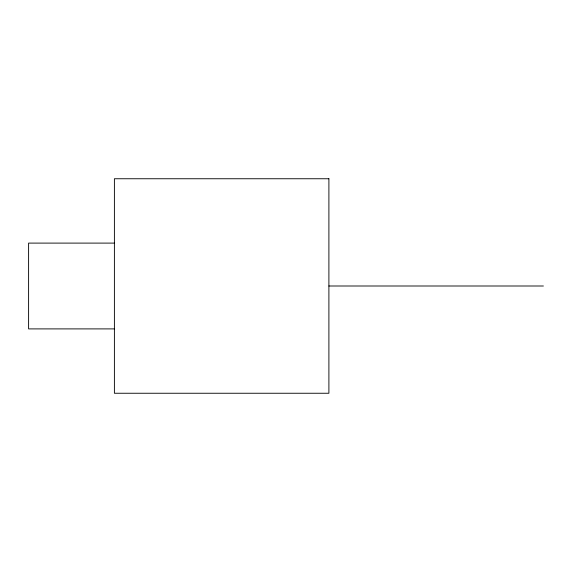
<?xml version="1.0" encoding="UTF-8"?>
<svg xmlns="http://www.w3.org/2000/svg" width="572" height="572" viewBox="0 0 572 572"><rect width="100%" height="100%" fill="white"/><g stroke="black" fill="none" stroke-linecap="round" stroke-linejoin="round"><path stroke-width="0.86" d="M114.4 243.1L28.6 243.1L28.6 328.9L114.4 328.9M328.9 286L543.4 286M328.9 178.75L114.4 178.75L114.4 393.25L328.9 393.25L328.9 178.75"/></g></svg>
